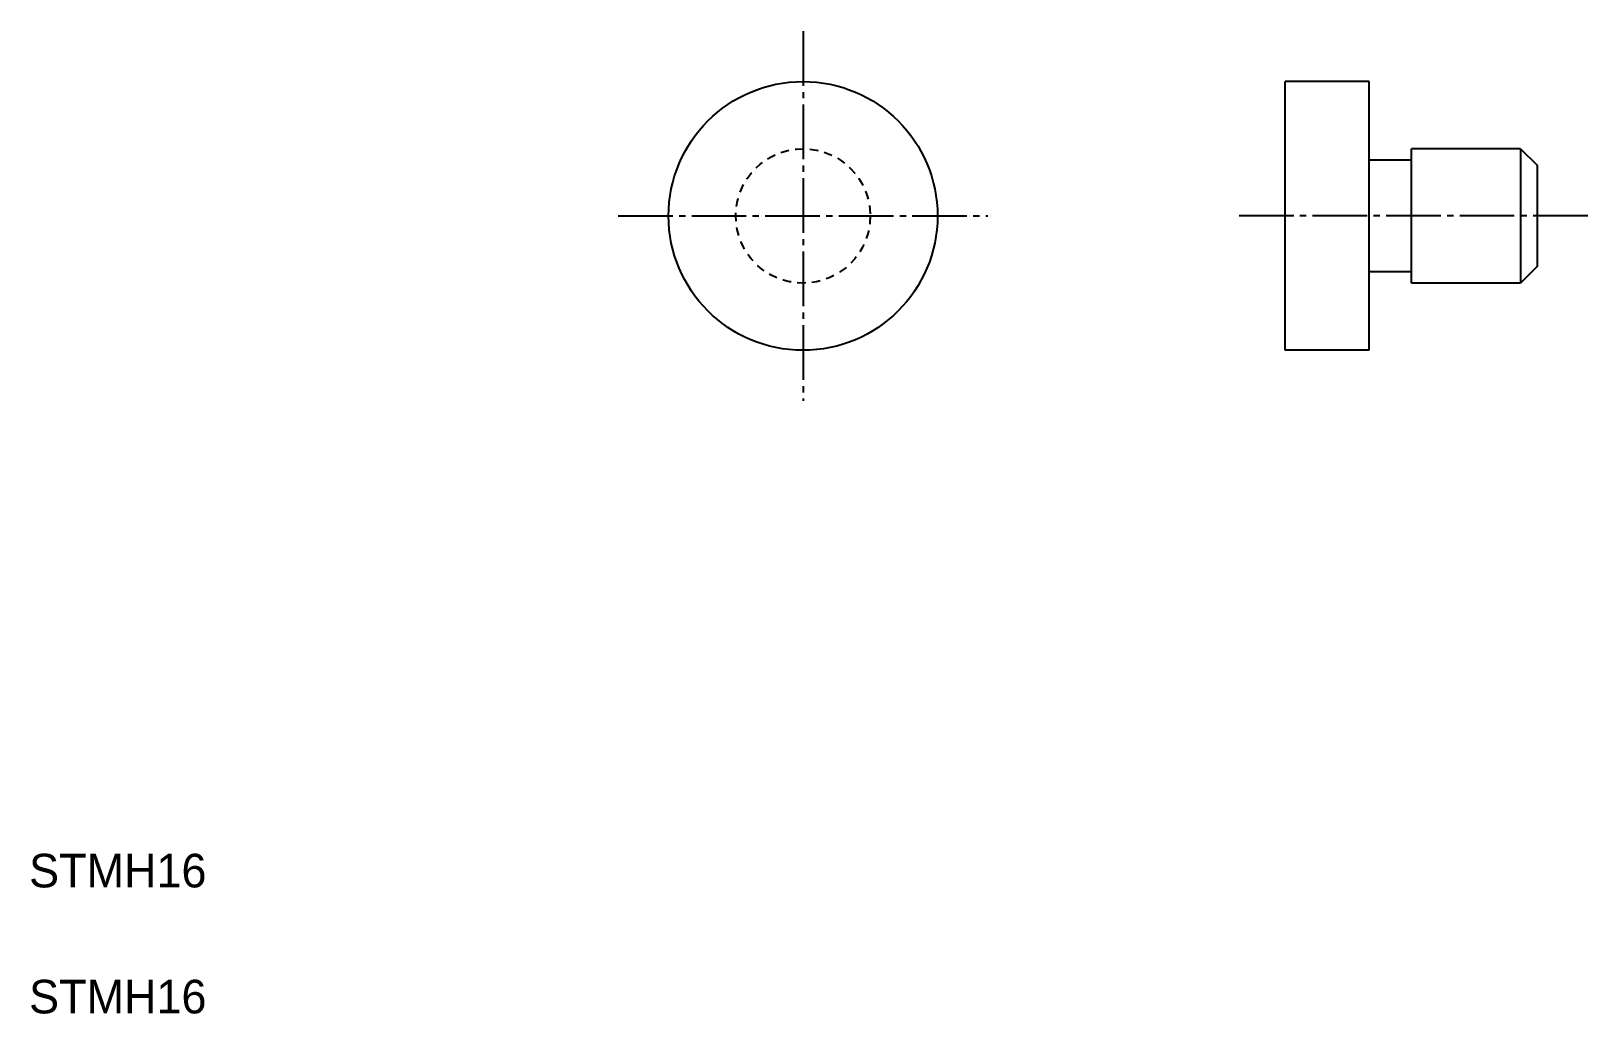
# Model space of a CAD drawing. Extents: x 5.1 to 97.7, y 5 to 63.5.
import ezdxf

# ---------------------------------------------------------------- set-up
doc = ezdxf.new("R2010")
doc.units = 0
doc.header["$LTSCALE"] = 0.25
doc.linetypes.add('CENTER', pattern=[17.5, 13, -1.5, 1.5, -1.5])
doc.linetypes.add('DASHED', pattern=[3.5, 2, -1.5])
doc.layers.get('0').update_dxf_attribs({"linetype": 'CONTINUOUS'})
doc.layers.add('CENTER', color=1, linetype='CENTER')

msp = doc.modelspace()

# ---------------------------------------------------------------- linework, layer by layer
at = {"color": 7, "linetype": 'CONTINUOUS'}
for p, q in [((79.723, 44.467), (79.723, 60.467)), ((84.723, 60.467), (79.723, 60.467)), ((84.723, 44.467), (84.723, 60.467)), ((87.223, 55.791), (84.723, 55.791)), ((87.223, 48.467), (87.223, 56.467)), ((93.723, 56.467), (87.223, 56.467)), ((93.723, 56.467), (94.723, 55.467)), ((93.723, 56.467), (93.723, 48.467)), ((94.723, 49.467), (94.723, 55.467)), ((87.223, 49.144), (84.723, 49.144)), ((94.723, 49.467), (93.723, 48.467)), ((93.723, 48.467), (87.223, 48.467)), ((84.723, 44.467), (79.723, 44.467))]:
    msp.add_line(p, q, dxfattribs=at)
for p, q in [((84.723, 52.467), (84.723, 52.467)), ((84.723, 48.467), (84.723, 48.467))]:
    msp.add_line(p, q)
msp.add_circle((51.039, 52.467), 8, dxfattribs=at)
at = {"color": 3, "linetype": 'DASHED'}
msp.add_circle((51.039, 52.467), 4, dxfattribs=at)
at = {"layer": 'CENTER', "color": 1, "linetype": 'CENTER'}
for p, q in [((51.039, 63.467), (51.039, 41.467)), ((40.039, 52.467), (62.039, 52.467)), ((97.723, 52.467), (76.723, 52.467))]:
    msp.add_line(p, q, dxfattribs=at)

# ---------------------------------------------------------------- texts
for p in [(5, 12.5), (5, 5)]:
    msp.add_text('STMH16', height=2).set_placement(p)

doc.saveas('drawing.dxf')
